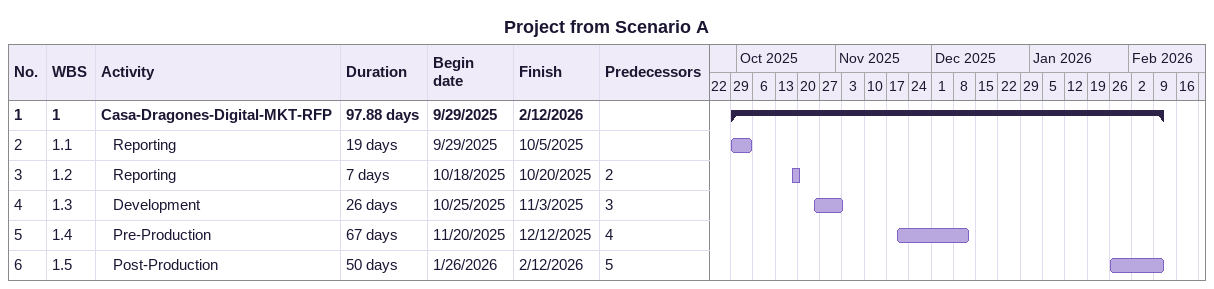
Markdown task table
Project from Scenario A

| ID | WBS | Task | Duration | Start | Finish | Predecessors |
|---|---|---|---|---|---|---|
| 1 | 1 | **Casa-Dragones-Digital-MKT-RFP** | 97.88d | 2025-09-29 | 2026-02-12 |  |
| 2 | 1.1 | Reporting | 19d | 2025-09-29 | 2025-10-05 |  |
| 3 | 1.2 | Reporting | 7d | 2025-10-18 | 2025-10-20 | 2 |
| 4 | 1.3 | Development | 26d | 2025-10-25 | 2025-11-03 | 3 |
| 5 | 1.4 | Pre-Production | 67d | 2025-11-20 | 2025-12-12 | 4 |
| 6 | 1.5 | Post-Production | 50d | 2026-01-26 | 2026-02-12 | 5 |
